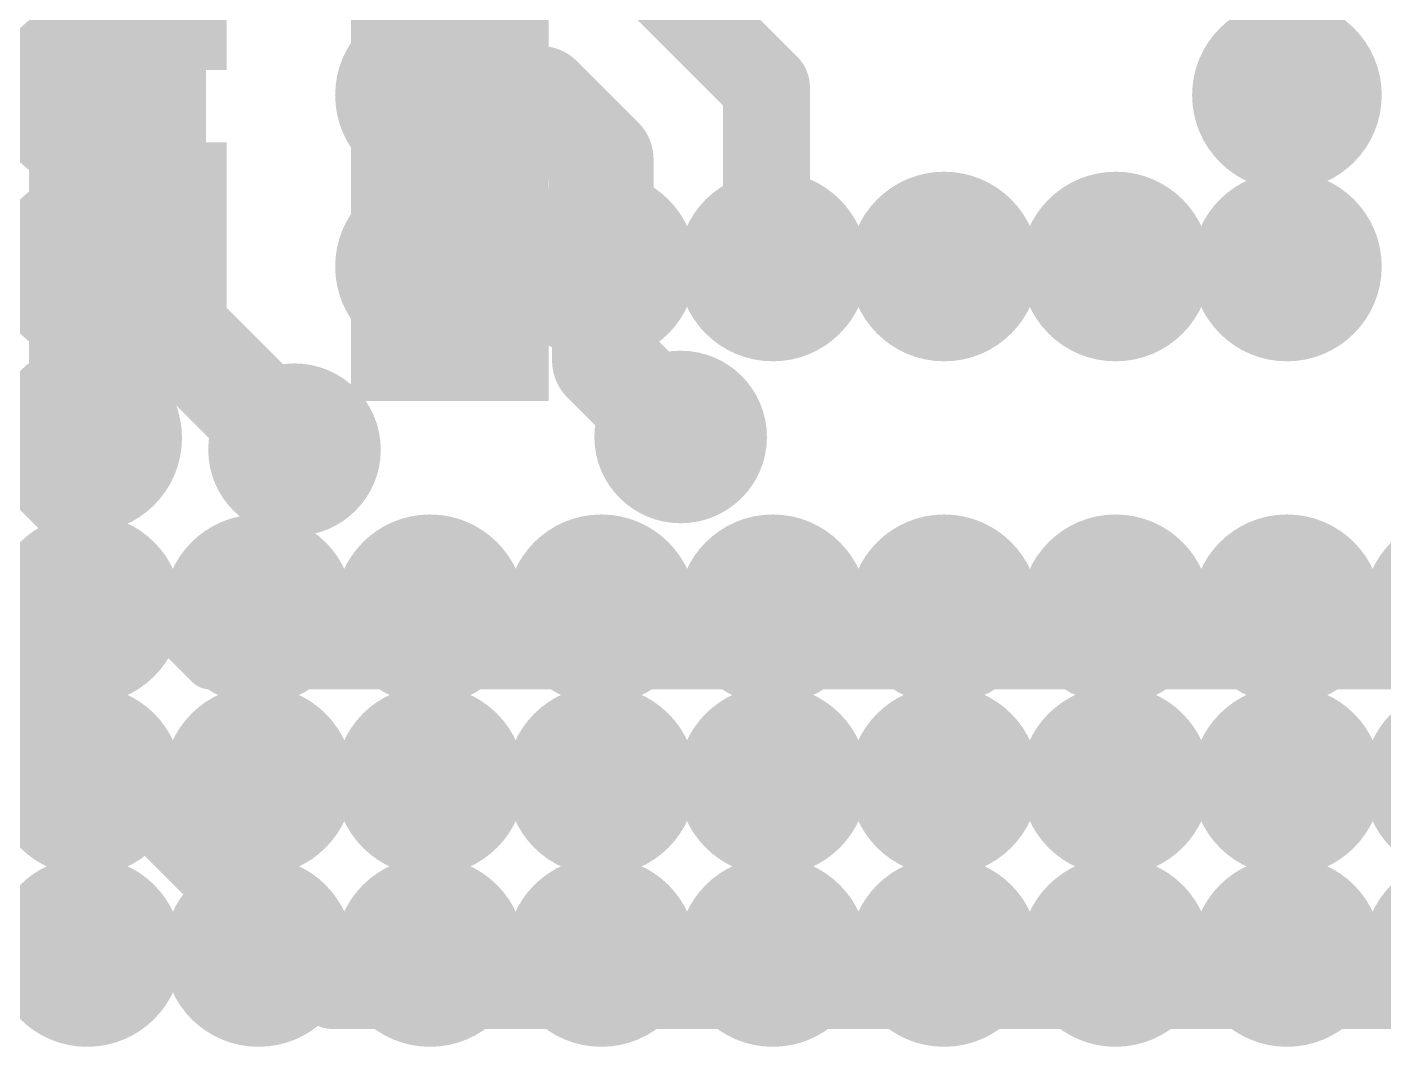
# Model space of a CAD drawing. Header units: millimetres. Extents: x -0.39 to 4.37, y -0.38 to 3.54.
# Drawn here: x 0.6398 to 0.7956, y 1.2828 to 1.3999 of the extents above; entities that cross this region are included whole.
import ezdxf

# ---------------------------------------------------------------- set-up
doc = ezdxf.new("R2010")
doc.units = ezdxf.units.MM
doc.header["$MEASUREMENT"] = 0
for name, color, linetype in [('BottomLayer', 5, 'Continuous'), ('BottomPaste', 16, 'Continuous'), ('BottomSolder', 6, 'Continuous'), ('TopLayer', 1, 'Continuous'), ('TopPaste', 8, 'Continuous'), ('TopSolder', 216, 'Continuous'), ('ViaHoleLayer', 16, 'Continuous')]:
    doc.layers.add(name, color=color, linetype=linetype)

# ---------------------------------------------------------------- blocks, each defined once
blk = doc.blocks.new('BGA_153_321')
at = {"layer": 'TopLayer'}
h = blk.add_hatch(color=1, dxfattribs=at)
edge = h.paths.add_edge_path()
edge.add_arc((0.02953, 0.04921), 0.00689, 0, 360)
h = blk.add_hatch(color=1, dxfattribs=at)
edge = h.paths.add_edge_path()
edge.add_arc((0.04921, 0.04921), 0.00689, 0, 360)
h = blk.add_hatch(color=1, dxfattribs=at)
edge = h.paths.add_edge_path()
edge.add_arc((0.08858, 0.04921), 0.00689, 0, 360)
h = blk.add_hatch(color=1, dxfattribs=at)
edge = h.paths.add_edge_path()
edge.add_arc((0.10827, 0.04921), 0.00689, 0, 360)
h = blk.add_hatch(color=1, dxfattribs=at)
edge = h.paths.add_edge_path()
edge.add_arc((0.12795, 0.04921), 0.00689, 0, 360)
h = blk.add_hatch(color=1, dxfattribs=at)
edge = h.paths.add_edge_path()
edge.add_arc((0.04921, 0.02953), 0.00689, 0, 360)
h = blk.add_hatch(color=1, dxfattribs=at)
edge = h.paths.add_edge_path()
edge.add_arc((0.08858, 0.02953), 0.00689, 0, 360)
h = blk.add_hatch(color=1, dxfattribs=at)
edge = h.paths.add_edge_path()
edge.add_arc((0.10827, 0.02953), 0.00689, 0, 360)
h = blk.add_hatch(color=1, dxfattribs=at)
edge = h.paths.add_edge_path()
edge.add_arc((0.12795, 0.02953), 0.00689, 0, 360)
h = blk.add_hatch(color=1, dxfattribs=at)
edge = h.paths.add_edge_path()
edge.add_arc((0.04921, 0.00984), 0.00689, 0, 360)
h = blk.add_hatch(color=1, dxfattribs=at)
edge = h.paths.add_edge_path()
edge.add_arc((0.08858, 0.00984), 0.00689, 0, 360)
h = blk.add_hatch(color=1, dxfattribs=at)
edge = h.paths.add_edge_path()
edge.add_arc((0.10827, 0.00984), 0.00689, 0, 360)
h = blk.add_hatch(color=1, dxfattribs=at)
edge = h.paths.add_edge_path()
edge.add_arc((0.12795, 0.00984), 0.00689, 0, 360)
h = blk.add_hatch(color=1, dxfattribs=at)
edge = h.paths.add_edge_path()
edge.add_arc((0.04921, -0.00984), 0.00689, 0, 360)
h = blk.add_hatch(color=1, dxfattribs=at)
edge = h.paths.add_edge_path()
edge.add_arc((0.08858, -0.00984), 0.00689, 0, 360)
h = blk.add_hatch(color=1, dxfattribs=at)
edge = h.paths.add_edge_path()
edge.add_arc((0.10827, -0.00984), 0.00689, 0, 360)
h = blk.add_hatch(color=1, dxfattribs=at)
edge = h.paths.add_edge_path()
edge.add_arc((0.12795, -0.00984), 0.00689, 0, 360)
h = blk.add_hatch(color=1, dxfattribs=at)
edge = h.paths.add_edge_path()
edge.add_arc((0.04921, -0.02953), 0.00689, 0, 360)
h = blk.add_hatch(color=1, dxfattribs=at)
edge = h.paths.add_edge_path()
edge.add_arc((0.08858, -0.02953), 0.00689, 0, 360)
h = blk.add_hatch(color=1, dxfattribs=at)
edge = h.paths.add_edge_path()
edge.add_arc((0.10827, -0.02953), 0.00689, 0, 360)
h = blk.add_hatch(color=1, dxfattribs=at)
edge = h.paths.add_edge_path()
edge.add_arc((0.12795, -0.02953), 0.00689, 0, 360)
h = blk.add_hatch(color=1, dxfattribs=at)
edge = h.paths.add_edge_path()
edge.add_arc((0.02953, -0.04921), 0.00689, 0, 360)
h = blk.add_hatch(color=1, dxfattribs=at)
edge = h.paths.add_edge_path()
edge.add_arc((0.04921, -0.04921), 0.00689, 0, 360)
h = blk.add_hatch(color=1, dxfattribs=at)
edge = h.paths.add_edge_path()
edge.add_arc((0.08858, -0.04921), 0.00689, 0, 360)
h = blk.add_hatch(color=1, dxfattribs=at)
edge = h.paths.add_edge_path()
edge.add_arc((0.10827, -0.04921), 0.00689, 0, 360)
h = blk.add_hatch(color=1, dxfattribs=at)
edge = h.paths.add_edge_path()
edge.add_arc((0.12795, -0.04921), 0.00689, 0, 360)
h = blk.add_hatch(color=1, dxfattribs=at)
edge = h.paths.add_edge_path()
edge.add_arc((0.08858, -0.0689), 0.00689, 0, 360)
h = blk.add_hatch(color=1, dxfattribs=at)
edge = h.paths.add_edge_path()
edge.add_arc((0.10827, -0.0689), 0.00689, 0, 360)
h = blk.add_hatch(color=1, dxfattribs=at)
edge = h.paths.add_edge_path()
edge.add_arc((0.12795, -0.0689), 0.00689, 0, 360)
h = blk.add_hatch(color=1, dxfattribs=at)
edge = h.paths.add_edge_path()
edge.add_arc((0.02953, -0.08858), 0.00689, 0, 360)
h = blk.add_hatch(color=1, dxfattribs=at)
edge = h.paths.add_edge_path()
edge.add_arc((0.04921, -0.08858), 0.00689, 0, 360)
h = blk.add_hatch(color=1, dxfattribs=at)
edge = h.paths.add_edge_path()
edge.add_arc((0.0689, -0.08858), 0.00689, 0, 360)
h = blk.add_hatch(color=1, dxfattribs=at)
edge = h.paths.add_edge_path()
edge.add_arc((0.08858, -0.08858), 0.00689, 0, 360)
h = blk.add_hatch(color=1, dxfattribs=at)
edge = h.paths.add_edge_path()
edge.add_arc((0.10827, -0.08858), 0.00689, 0, 360)
h = blk.add_hatch(color=1, dxfattribs=at)
edge = h.paths.add_edge_path()
edge.add_arc((0.12795, -0.08858), 0.00689, 0, 360)
at = {"layer": 'TopPaste'}
h = blk.add_hatch(color=8, dxfattribs=at)
edge = h.paths.add_edge_path()
edge.add_arc((0.02953, 0.04921), 0.00689, 0, 360)
h = blk.add_hatch(color=8, dxfattribs=at)
edge = h.paths.add_edge_path()
edge.add_arc((0.04921, 0.04921), 0.00689, 0, 360)
h = blk.add_hatch(color=8, dxfattribs=at)
edge = h.paths.add_edge_path()
edge.add_arc((0.08858, 0.04921), 0.00689, 0, 360)
h = blk.add_hatch(color=8, dxfattribs=at)
edge = h.paths.add_edge_path()
edge.add_arc((0.10827, 0.04921), 0.00689, 0, 360)
h = blk.add_hatch(color=8, dxfattribs=at)
edge = h.paths.add_edge_path()
edge.add_arc((0.12795, 0.04921), 0.00689, 0, 360)
h = blk.add_hatch(color=8, dxfattribs=at)
edge = h.paths.add_edge_path()
edge.add_arc((0.04921, 0.02953), 0.00689, 0, 360)
h = blk.add_hatch(color=8, dxfattribs=at)
edge = h.paths.add_edge_path()
edge.add_arc((0.08858, 0.02953), 0.00689, 0, 360)
h = blk.add_hatch(color=8, dxfattribs=at)
edge = h.paths.add_edge_path()
edge.add_arc((0.10827, 0.02953), 0.00689, 0, 360)
h = blk.add_hatch(color=8, dxfattribs=at)
edge = h.paths.add_edge_path()
edge.add_arc((0.12795, 0.02953), 0.00689, 0, 360)
h = blk.add_hatch(color=8, dxfattribs=at)
edge = h.paths.add_edge_path()
edge.add_arc((0.04921, 0.00984), 0.00689, 0, 360)
h = blk.add_hatch(color=8, dxfattribs=at)
edge = h.paths.add_edge_path()
edge.add_arc((0.08858, 0.00984), 0.00689, 0, 360)
h = blk.add_hatch(color=8, dxfattribs=at)
edge = h.paths.add_edge_path()
edge.add_arc((0.10827, 0.00984), 0.00689, 0, 360)
h = blk.add_hatch(color=8, dxfattribs=at)
edge = h.paths.add_edge_path()
edge.add_arc((0.12795, 0.00984), 0.00689, 0, 360)
h = blk.add_hatch(color=8, dxfattribs=at)
edge = h.paths.add_edge_path()
edge.add_arc((0.04921, -0.00984), 0.00689, 0, 360)
h = blk.add_hatch(color=8, dxfattribs=at)
edge = h.paths.add_edge_path()
edge.add_arc((0.08858, -0.00984), 0.00689, 0, 360)
h = blk.add_hatch(color=8, dxfattribs=at)
edge = h.paths.add_edge_path()
edge.add_arc((0.10827, -0.00984), 0.00689, 0, 360)
h = blk.add_hatch(color=8, dxfattribs=at)
edge = h.paths.add_edge_path()
edge.add_arc((0.12795, -0.00984), 0.00689, 0, 360)
h = blk.add_hatch(color=8, dxfattribs=at)
edge = h.paths.add_edge_path()
edge.add_arc((0.04921, -0.02953), 0.00689, 0, 360)
h = blk.add_hatch(color=8, dxfattribs=at)
edge = h.paths.add_edge_path()
edge.add_arc((0.08858, -0.02953), 0.00689, 0, 360)
h = blk.add_hatch(color=8, dxfattribs=at)
edge = h.paths.add_edge_path()
edge.add_arc((0.10827, -0.02953), 0.00689, 0, 360)
h = blk.add_hatch(color=8, dxfattribs=at)
edge = h.paths.add_edge_path()
edge.add_arc((0.12795, -0.02953), 0.00689, 0, 360)
h = blk.add_hatch(color=8, dxfattribs=at)
edge = h.paths.add_edge_path()
edge.add_arc((0.02953, -0.04921), 0.00689, 0, 360)
h = blk.add_hatch(color=8, dxfattribs=at)
edge = h.paths.add_edge_path()
edge.add_arc((0.04921, -0.04921), 0.00689, 0, 360)
h = blk.add_hatch(color=8, dxfattribs=at)
edge = h.paths.add_edge_path()
edge.add_arc((0.08858, -0.04921), 0.00689, 0, 360)
h = blk.add_hatch(color=8, dxfattribs=at)
edge = h.paths.add_edge_path()
edge.add_arc((0.10827, -0.04921), 0.00689, 0, 360)
h = blk.add_hatch(color=8, dxfattribs=at)
edge = h.paths.add_edge_path()
edge.add_arc((0.12795, -0.04921), 0.00689, 0, 360)
h = blk.add_hatch(color=8, dxfattribs=at)
edge = h.paths.add_edge_path()
edge.add_arc((0.08858, -0.0689), 0.00689, 0, 360)
h = blk.add_hatch(color=8, dxfattribs=at)
edge = h.paths.add_edge_path()
edge.add_arc((0.10827, -0.0689), 0.00689, 0, 360)
h = blk.add_hatch(color=8, dxfattribs=at)
edge = h.paths.add_edge_path()
edge.add_arc((0.12795, -0.0689), 0.00689, 0, 360)
h = blk.add_hatch(color=8, dxfattribs=at)
edge = h.paths.add_edge_path()
edge.add_arc((0.02953, -0.08858), 0.00689, 0, 360)
h = blk.add_hatch(color=8, dxfattribs=at)
edge = h.paths.add_edge_path()
edge.add_arc((0.04921, -0.08858), 0.00689, 0, 360)
h = blk.add_hatch(color=8, dxfattribs=at)
edge = h.paths.add_edge_path()
edge.add_arc((0.0689, -0.08858), 0.00689, 0, 360)
h = blk.add_hatch(color=8, dxfattribs=at)
edge = h.paths.add_edge_path()
edge.add_arc((0.08858, -0.08858), 0.00689, 0, 360)
h = blk.add_hatch(color=8, dxfattribs=at)
edge = h.paths.add_edge_path()
edge.add_arc((0.10827, -0.08858), 0.00689, 0, 360)
h = blk.add_hatch(color=8, dxfattribs=at)
edge = h.paths.add_edge_path()
edge.add_arc((0.12795, -0.08858), 0.00689, 0, 360)
at = {"layer": 'TopSolder'}
h = blk.add_hatch(color=216, dxfattribs=at)
edge = h.paths.add_edge_path()
edge.add_arc((0.08858, 0.0689), 0.01089, 0, 360)
h = blk.add_hatch(color=216, dxfattribs=at)
edge = h.paths.add_edge_path()
edge.add_arc((0.10827, 0.0689), 0.01089, 0, 360)
h = blk.add_hatch(color=216, dxfattribs=at)
edge = h.paths.add_edge_path()
edge.add_arc((0.12795, 0.0689), 0.01089, 0, 360)
h = blk.add_hatch(color=216, dxfattribs=at)
edge = h.paths.add_edge_path()
edge.add_arc((0.02953, 0.04921), 0.01089, 0, 360)
h = blk.add_hatch(color=216, dxfattribs=at)
edge = h.paths.add_edge_path()
edge.add_arc((0.04921, 0.04921), 0.01089, 0, 360)
h = blk.add_hatch(color=216, dxfattribs=at)
edge = h.paths.add_edge_path()
edge.add_arc((0.08858, 0.04921), 0.01089, 0, 360)
h = blk.add_hatch(color=216, dxfattribs=at)
edge = h.paths.add_edge_path()
edge.add_arc((0.10827, 0.04921), 0.01089, 0, 360)
h = blk.add_hatch(color=216, dxfattribs=at)
edge = h.paths.add_edge_path()
edge.add_arc((0.12795, 0.04921), 0.01089, 0, 360)
h = blk.add_hatch(color=216, dxfattribs=at)
edge = h.paths.add_edge_path()
edge.add_arc((0.04921, 0.02953), 0.01089, 0, 360)
h = blk.add_hatch(color=216, dxfattribs=at)
edge = h.paths.add_edge_path()
edge.add_arc((0.08858, 0.02953), 0.01089, 0, 360)
h = blk.add_hatch(color=216, dxfattribs=at)
edge = h.paths.add_edge_path()
edge.add_arc((0.10827, 0.02953), 0.01089, 0, 360)
h = blk.add_hatch(color=216, dxfattribs=at)
edge = h.paths.add_edge_path()
edge.add_arc((0.12795, 0.02953), 0.01089, 0, 360)
h = blk.add_hatch(color=216, dxfattribs=at)
edge = h.paths.add_edge_path()
edge.add_arc((0.04921, 0.00984), 0.01089, 0, 360)
h = blk.add_hatch(color=216, dxfattribs=at)
edge = h.paths.add_edge_path()
edge.add_arc((0.08858, 0.00984), 0.01089, 0, 360)
h = blk.add_hatch(color=216, dxfattribs=at)
edge = h.paths.add_edge_path()
edge.add_arc((0.10827, 0.00984), 0.01089, 0, 360)
h = blk.add_hatch(color=216, dxfattribs=at)
edge = h.paths.add_edge_path()
edge.add_arc((0.12795, 0.00984), 0.01089, 0, 360)
h = blk.add_hatch(color=216, dxfattribs=at)
edge = h.paths.add_edge_path()
edge.add_arc((0.04921, -0.00984), 0.01089, 0, 360)
h = blk.add_hatch(color=216, dxfattribs=at)
edge = h.paths.add_edge_path()
edge.add_arc((0.08858, -0.00984), 0.01089, 0, 360)
h = blk.add_hatch(color=216, dxfattribs=at)
edge = h.paths.add_edge_path()
edge.add_arc((0.10827, -0.00984), 0.01089, 0, 360)
h = blk.add_hatch(color=216, dxfattribs=at)
edge = h.paths.add_edge_path()
edge.add_arc((0.12795, -0.00984), 0.01089, 0, 360)
h = blk.add_hatch(color=216, dxfattribs=at)
edge = h.paths.add_edge_path()
edge.add_arc((0.04921, -0.02953), 0.01089, 0, 360)
h = blk.add_hatch(color=216, dxfattribs=at)
edge = h.paths.add_edge_path()
edge.add_arc((0.08858, -0.02953), 0.01089, 0, 360)
h = blk.add_hatch(color=216, dxfattribs=at)
edge = h.paths.add_edge_path()
edge.add_arc((0.10827, -0.02953), 0.01089, 0, 360)
h = blk.add_hatch(color=216, dxfattribs=at)
edge = h.paths.add_edge_path()
edge.add_arc((0.12795, -0.02953), 0.01089, 0, 360)
h = blk.add_hatch(color=216, dxfattribs=at)
edge = h.paths.add_edge_path()
edge.add_arc((0.02953, -0.04921), 0.01089, 0, 360)
h = blk.add_hatch(color=216, dxfattribs=at)
edge = h.paths.add_edge_path()
edge.add_arc((0.04921, -0.04921), 0.01089, 0, 360)
h = blk.add_hatch(color=216, dxfattribs=at)
edge = h.paths.add_edge_path()
edge.add_arc((0.08858, -0.04921), 0.01089, 0, 360)
h = blk.add_hatch(color=216, dxfattribs=at)
edge = h.paths.add_edge_path()
edge.add_arc((0.10827, -0.04921), 0.01089, 0, 360)
h = blk.add_hatch(color=216, dxfattribs=at)
edge = h.paths.add_edge_path()
edge.add_arc((0.12795, -0.04921), 0.01089, 0, 360)
h = blk.add_hatch(color=216, dxfattribs=at)
edge = h.paths.add_edge_path()
edge.add_arc((0.08858, -0.0689), 0.01089, 0, 360)
h = blk.add_hatch(color=216, dxfattribs=at)
edge = h.paths.add_edge_path()
edge.add_arc((0.10827, -0.0689), 0.01089, 0, 360)
h = blk.add_hatch(color=216, dxfattribs=at)
edge = h.paths.add_edge_path()
edge.add_arc((0.12795, -0.0689), 0.01089, 0, 360)
h = blk.add_hatch(color=216, dxfattribs=at)
edge = h.paths.add_edge_path()
edge.add_arc((0.02953, -0.08858), 0.01089, 0, 360)
h = blk.add_hatch(color=216, dxfattribs=at)
edge = h.paths.add_edge_path()
edge.add_arc((0.04921, -0.08858), 0.01089, 0, 360)
h = blk.add_hatch(color=216, dxfattribs=at)
edge = h.paths.add_edge_path()
edge.add_arc((0.0689, -0.08858), 0.01089, 0, 360)
h = blk.add_hatch(color=216, dxfattribs=at)
edge = h.paths.add_edge_path()
edge.add_arc((0.08858, -0.08858), 0.01089, 0, 360)
h = blk.add_hatch(color=216, dxfattribs=at)
edge = h.paths.add_edge_path()
edge.add_arc((0.10827, -0.08858), 0.01089, 0, 360)
h = blk.add_hatch(color=216, dxfattribs=at)
edge = h.paths.add_edge_path()
edge.add_arc((0.12795, -0.08858), 0.01089, 0, 360)
blk = doc.blocks.new('C___0402_B_443')
at = {"layer": 'BottomLayer'}
for points in [[(-0.0095, 0.0125), (-0.0095, -0.0125), (-0.0275, -0.0125), (-0.0275, 0.0125)], [(0.0275, 0.0125), (0.0275, -0.0125), (0.0095, -0.0125), (0.0095, 0.0125)]]:
    blk.add_hatch(color=5, dxfattribs=at).paths.add_polyline_path(points)
at = {"layer": 'BottomPaste'}
for points in [[(-0.0095, 0.0125), (-0.0095, -0.0125), (-0.0275, -0.0125), (-0.0275, 0.0125)], [(0.0275, 0.0125), (0.0275, -0.0125), (0.0095, -0.0125), (0.0095, 0.0125)]]:
    blk.add_hatch(color=16, dxfattribs=at).paths.add_polyline_path(points)
at = {"layer": 'BottomSolder'}
for points in [[(-0.00714, 0.01486), (-0.00714, -0.01486), (-0.02986, -0.01486), (-0.02986, 0.01486)], [(0.02986, 0.01486), (0.02986, -0.01486), (0.00714, -0.01486), (0.00714, 0.01486)]]:
    blk.add_hatch(color=6, dxfattribs=at).paths.add_polyline_path(points)
blk = doc.blocks.new('C___0402_B_444')
at = {"layer": 'BottomLayer'}
for points in [[(-0.0095, 0.0125), (-0.0095, -0.0125), (-0.0275, -0.0125), (-0.0275, 0.0125)], [(0.0275, 0.0125), (0.0275, -0.0125), (0.0095, -0.0125), (0.0095, 0.0125)]]:
    blk.add_hatch(color=5, dxfattribs=at).paths.add_polyline_path(points)
at = {"layer": 'BottomPaste'}
for points in [[(-0.0095, 0.0125), (-0.0095, -0.0125), (-0.0275, -0.0125), (-0.0275, 0.0125)], [(0.0275, 0.0125), (0.0275, -0.0125), (0.0095, -0.0125), (0.0095, 0.0125)]]:
    blk.add_hatch(color=16, dxfattribs=at).paths.add_polyline_path(points)
at = {"layer": 'BottomSolder'}
for points in [[(-0.00714, 0.01486), (-0.00714, -0.01486), (-0.02986, -0.01486), (-0.02986, 0.01486)], [(0.02986, 0.01486), (0.02986, -0.01486), (0.00714, -0.01486), (0.00714, 0.01486)]]:
    blk.add_hatch(color=6, dxfattribs=at).paths.add_polyline_path(points)

msp = doc.modelspace()

# ---------------------------------------------------------------- hatches: boundary and pattern name
at = {"layer": 'BottomLayer'}
h = msp.add_hatch(color=5, dxfattribs=at)
edge = h.paths.add_edge_path()
edge.add_arc((0.72503, 1.37282), 0.00492, 0, 360)
h = msp.add_hatch(color=5, dxfattribs=at)
edge = h.paths.add_edge_path()
edge.add_arc((0.67047, 1.35136), 0.00591, 0, 360)
h = msp.add_hatch(color=5, dxfattribs=at)
edge = h.paths.add_edge_path()
edge.add_arc((0.71482, 1.35282), 0.00591, 0, 360)
at = {"layer": 'BottomSolder'}
h = msp.add_hatch(color=6, dxfattribs=at)
edge = h.paths.add_edge_path()
edge.add_arc((0.72503, 1.37282), 0.00892, 0, 360)
h = msp.add_hatch(color=6, dxfattribs=at)
edge = h.paths.add_edge_path()
edge.add_arc((0.71482, 1.35282), 0.00991, 0, 360)
h = msp.add_hatch(color=6, dxfattribs=at)
edge = h.paths.add_edge_path()
edge.add_arc((0.67047, 1.35136), 0.00991, 0, 360)
at = {"layer": 'TopLayer'}
h = msp.add_hatch(color=1, dxfattribs=at)
edge = h.paths.add_edge_path()
edge.add_arc((0.72503, 1.37282), 0.00492, 0, 360)
h = msp.add_hatch(color=1, dxfattribs=at)
edge = h.paths.add_edge_path()
edge.add_arc((0.67047, 1.35136), 0.00591, 0, 360)
h = msp.add_hatch(color=1, dxfattribs=at)
edge = h.paths.add_edge_path()
edge.add_arc((0.71482, 1.35282), 0.00591, 0, 360)
at = {"layer": 'TopSolder'}
h = msp.add_hatch(color=216, dxfattribs=at)
edge = h.paths.add_edge_path()
edge.add_arc((0.72503, 1.37282), 0.00892, 0, 360)
h = msp.add_hatch(color=216, dxfattribs=at)
edge = h.paths.add_edge_path()
edge.add_arc((0.71482, 1.35282), 0.00991, 0, 360)
h = msp.add_hatch(color=216, dxfattribs=at)
edge = h.paths.add_edge_path()
edge.add_arc((0.67047, 1.35136), 0.00991, 0, 360)
at = {"layer": 'ViaHoleLayer'}
h = msp.add_hatch(color=16, dxfattribs=at)
edge = h.paths.add_edge_path()
edge.add_arc((0.72503, 1.37282), 0.00394, 0, 360)
h = msp.add_hatch(color=16, dxfattribs=at)
edge = h.paths.add_edge_path()
edge.add_arc((0.71482, 1.35282), 0.00394, 0, 360)
h = msp.add_hatch(color=16, dxfattribs=at)
edge = h.paths.add_edge_path()
edge.add_arc((0.67047, 1.35136), 0.00394, 0, 360)

# ---------------------------------------------------------------- linework, layer by layer
at = {"layer": 'BottomLayer'}
for points, const_width in [([(0.68832, 1.37182), (0.68832, 1.43832)], 0.018), ([(0.65132, 1.37182), (0.65132, 1.40982)], 0.018), ([(0.65132, 1.36832), (0.65132, 1.37182)], 0.012), ([(0.65132, 1.36832), (0.65432, 1.36532)], 0.012), ([(0.65432, 1.36532), (0.65651, 1.36532)], 0.012), ([(0.65651, 1.36532), (0.67047, 1.35136)], 0.012), ([(0.62782, 1.35982), (0.66082, 1.32682)], 0.006), ([(0.60882, 1.35482), (0.67482, 1.28882)], 0.008), ([(0.66082, 1.32682), (0.91582, 1.32682)], 0.006), ([(0.67482, 1.28882), (0.91582, 1.28882)], 0.008)]:
    msp.add_lwpolyline(points, dxfattribs=dict(at, const_width=const_width))
for points, const_width in [([(0.64682, 1.37182, 1), (0.65582, 1.37182, 1)], 0.009), ([(0.68382, 1.37182, 1), (0.69282, 1.37182, 1)], 0.009), ([(0.64832, 1.37182, 1), (0.65432, 1.37182, 1)], 0.006), ([(0.64832, 1.36832, 1), (0.65432, 1.36832, 1)], 0.006), ([(0.64832, 1.36832, 1), (0.65432, 1.36832, 1)], 0.006), ([(0.65132, 1.36532, 1), (0.65732, 1.36532, 1)], 0.006), ([(0.65132, 1.36532, 1), (0.65732, 1.36532, 1)], 0.006), ([(0.65351, 1.36532, 1), (0.65951, 1.36532, 1)], 0.006), ([(0.65351, 1.36532, 1), (0.65951, 1.36532, 1)], 0.006), ([(0.66747, 1.35136, 1), (0.67347, 1.35136, 1)], 0.006), ([(0.65932, 1.32682, 1), (0.66232, 1.32682, 1)], 0.003), ([(0.65932, 1.32682, 1), (0.66232, 1.32682, 1)], 0.003), ([(0.67282, 1.28882, 1), (0.67682, 1.28882, 1)], 0.004), ([(0.67282, 1.28882, 1), (0.67682, 1.28882, 1)], 0.004)]:
    msp.add_lwpolyline(points, format="xyb", close=True, dxfattribs=dict(at, const_width=const_width))
at = {"layer": 'TopLayer'}
for points, const_width in [([(0.7066, 1.41104), (0.72467, 1.39297)], 0.01), ([(0.68603, 1.39208), (0.68637, 1.39174)], 0.012), ([(0.68637, 1.39174), (0.69868, 1.39174)], 0.012), ([(0.69868, 1.39174), (0.70571, 1.38471)], 0.012), ([(0.72467, 1.37297), (0.72467, 1.39297)], 0.01), ([(0.70571, 1.3724), (0.70571, 1.38471)], 0.012), ([(0.70571, 1.3724), (0.70605, 1.37206)], 0.012), ([(0.70605, 1.36159), (0.70605, 1.37206)], 0.012), ([(0.72467, 1.37297), (0.72482, 1.37282)], 0.01), ([(0.70605, 1.36159), (0.71482, 1.35282)], 0.012)]:
    msp.add_lwpolyline(points, dxfattribs=dict(at, const_width=const_width))
for points, const_width in [([(0.68303, 1.39208, 1), (0.68903, 1.39208, 1)], 0.006), ([(0.68337, 1.39174, 1), (0.68937, 1.39174, 1)], 0.006), ([(0.68337, 1.39174, 1), (0.68937, 1.39174, 1)], 0.006), ([(0.69568, 1.39174, 1), (0.70168, 1.39174, 1)], 0.006), ([(0.69568, 1.39174, 1), (0.70168, 1.39174, 1)], 0.006), ([(0.72217, 1.39297, 1), (0.72717, 1.39297, 1)], 0.005), ([(0.72217, 1.39297, 1), (0.72717, 1.39297, 1)], 0.005), ([(0.70271, 1.38471, 1), (0.70871, 1.38471, 1)], 0.006), ([(0.70271, 1.38471, 1), (0.70871, 1.38471, 1)], 0.006), ([(0.70271, 1.3724, 1), (0.70871, 1.3724, 1)], 0.006), ([(0.70271, 1.3724, 1), (0.70871, 1.3724, 1)], 0.006), ([(0.70305, 1.37206, 1), (0.70905, 1.37206, 1)], 0.006), ([(0.70305, 1.37206, 1), (0.70905, 1.37206, 1)], 0.006), ([(0.72217, 1.37297, 1), (0.72717, 1.37297, 1)], 0.005), ([(0.72217, 1.37297, 1), (0.72717, 1.37297, 1)], 0.005), ([(0.72232, 1.37282, 1), (0.72732, 1.37282, 1)], 0.005), ([(0.70305, 1.36159, 1), (0.70905, 1.36159, 1)], 0.006), ([(0.70305, 1.36159, 1), (0.70905, 1.36159, 1)], 0.006), ([(0.71182, 1.35282, 1), (0.71782, 1.35282, 1)], 0.006)]:
    msp.add_lwpolyline(points, format="xyb", close=True, dxfattribs=dict(at, const_width=const_width))

# ---------------------------------------------------------------- block references
for name, p, rotation in [('BGA_153_321', (0.73524, 1.42161), 270), ('C___0402_B_443', (0.66982, 1.40982), 180), ('C___0402_B_444', (0.66982, 1.37182), 180)]:
    msp.add_blockref(name, p, dxfattribs=dict(rotation=rotation))

doc.saveas('drawing.dxf')
